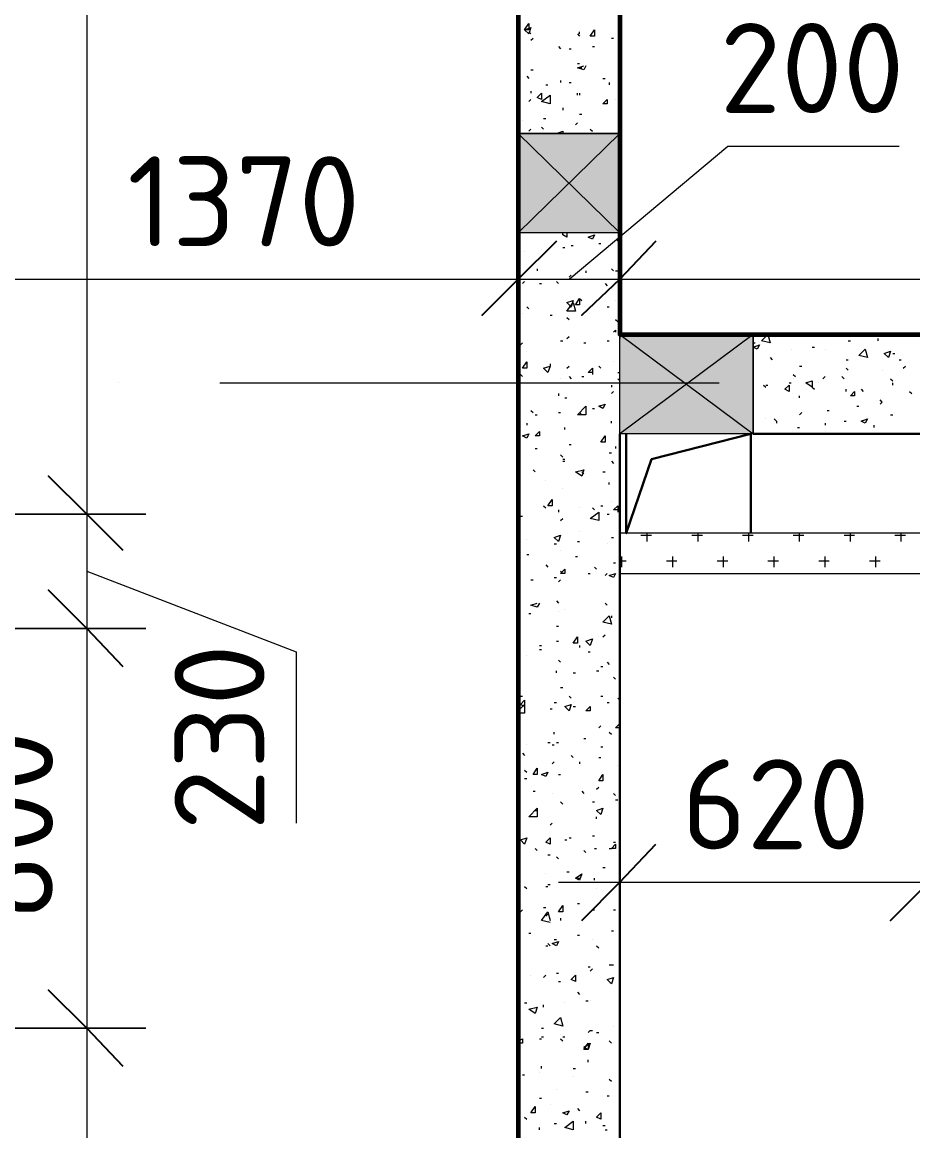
# Model space of a CAD drawing. Header units: millimetres. Extents: x -84737 to 172119, y -43083 to 59399.
# Drawn here: x 18512 to 20294, y 48383 to 50602 of the extents above; entities that cross this region are included whole.
import ezdxf

# ---------------------------------------------------------------- set-up
doc = ezdxf.new("R2010")
doc.units = ezdxf.units.MM
for name, color, linetype, lineweight in [('11) Плинтус ПЛ-2', 70, 'Continuous', 30), ('15) Штукатурка стен СТ-1.1', 161, 'Continuous', 60), ('16) Краска СТ-1.1 стена', 5, 'Continuous', 60), ('20) Шпакл. баз. фин Стена', 40, 'Continuous', 60)]:
    doc.layers.add(name, color=color, linetype=linetype, lineweight=lineweight)
for name, color, linetype in [('PDF _Обобщенные модели', 7, 'Continuous'), ('PDF _Окна', 7, 'Continuous'), ('PDF _Оси', 7, 'Continuous'), ('PDF _Перекрытия', 7, 'Continuous'), ('PDF _Размеры-100', 7, 'Continuous'), ('PDF _Стены', 7, 'Continuous'), ('PDF _Текст', 7, 'Continuous'), ('PDF _Элементы узлов', 7, 'Continuous')]:
    doc.layers.add(name, color=color, linetype=linetype)
doc.styles.add('PDF ISOCPEUR', font='isocpeur.ttf')

msp = doc.modelspace()

# ---------------------------------------------------------------- linework, layer by layer
at = {"layer": '11) Плинтус ПЛ-2'}
for points in [[(19305.2, 52779.4), (19504.2, 52779.4), (19504.2, 47280.5), (19296.8, 47280.5)], [(21184.8, 52779.4), (19707.4, 52779.4), (19707.4, 49977), (25705.8, 49977), (25705.8, 52779.4), (21684.3, 52779.4)]]:
    msp.add_lwpolyline(points, dxfattribs=at)
at = {"layer": '15) Штукатурка стен СТ-1.1'}
for points in [[(19305.2, 52779.4), (19504.2, 52779.4), (19504.2, 47280.5), (19296.8, 47280.5)], [(21184.8, 52779.4), (19707.4, 52779.4), (19707.4, 49977), (25705.8, 49977), (25705.8, 52779.4), (21684.3, 52779.4)]]:
    msp.add_lwpolyline(points, dxfattribs=at)
at = {"layer": '16) Краска СТ-1.1 стена'}
for points in [[(19305.2, 52779.4), (19504.2, 52779.4), (19504.2, 47280.5), (19296.8, 47280.5)], [(21184.8, 52779.4), (19707.4, 52779.4), (19707.4, 49977), (25705.8, 49977), (25705.8, 52779.4), (21684.3, 52779.4)]]:
    msp.add_lwpolyline(points, dxfattribs=at)
at = {"layer": '20) Шпакл. баз. фин Стена'}
for points in [[(19305.2, 52779.4), (19504.2, 52779.4), (19504.2, 47280.5), (19296.8, 47280.5)], [(21184.8, 52779.4), (19707.4, 52779.4), (19707.4, 49977), (25705.8, 49977), (25705.8, 52779.4), (21684.3, 52779.4)]]:
    msp.add_lwpolyline(points, dxfattribs=at)
at = {"layer": 'PDF _Обобщенные модели', "lineweight": 30}
msp.add_lwpolyline([(19720.1, 49778.1), (19720.1, 49579.1), (19770.9, 49727.3), (19969.8, 49778.1), (19969.8, 49579.1)], dxfattribs=at)
at = {"layer": 'PDF _Окна', "color": 8, "true_color": 0x808080, "transparency": 33554559}
for points in [[(19707.4, 50180.2), (19707.4, 50379.2), (19504.2, 50180.2)], [(19707.4, 50379.2), (19504.2, 50180.2), (19504.2, 50379.2)], [(19707.4, 49778.1), (19974.1, 49778.1), (19707.4, 49977)], [(19974.1, 49778.1), (19707.4, 49977), (19974.1, 49977)]]:
    msp.add_solid(points, dxfattribs=at)
at = {"layer": 'PDF _Оси', "lineweight": 9}
for points in [[(18704.1, 49879.7), (18704.1, 49879.7)], [(18907.3, 49879.7), (19906.4, 49879.7)], [(20105.3, 49879.7), (20105.3, 49879.7)]]:
    msp.add_lwpolyline(points, dxfattribs=at)
at = {"layer": 'PDF _Перекрытия', "lineweight": 30}
for points in [[(19720.1, 49579.1), (19720.1, 49778.1)], [(19969.8, 49778.1), (19969.8, 49579.1)]]:
    msp.add_lwpolyline(points, dxfattribs=at)
at = {"layer": 'PDF _Размеры-100', "lineweight": 9}
for points in [[(18640.6, 52897.9), (18640.6, 49617.2), (18640.6, 49388.6), (18640.6, 48588.5), (18136.9, 48588.5), (18759.2, 48588.5), (18136.9, 48588.5), (18640.6, 48588.5), (18640.6, 47157.7)], [(19605.8, 50087.1), (19923.3, 50353.8), (20266.2, 50353.8)], [(16287, 50087.1), (16655.3, 50087.1), (16735.7, 50087.1), (18056.4, 50087.1), (18136.9, 50087.1), (19504.2, 50087.1), (19707.4, 50087.1), (23606.2, 50087.1), (24503.6, 50087.1), (24634.8, 50087.1), (25587.3, 50087.1), (25587.3, 49587.6), (25587.3, 50209.8), (25587.3, 49587.6), (25587.3, 50087.1), (25824.3, 50087.1)], [(18640.6, 49502.9), (19059.7, 49342), (19059.7, 48999.1)], [(19584.6, 48880.6), (20325.4, 48880.6), (20926.5, 48880.6), (21324.5, 48880.6), (21404.9, 48880.6), (21603.9, 48880.6), (21684.3, 48880.6), (24025.2, 48880.6), (24105.7, 48880.6), (24304.6, 48880.6), (24304.6, 49380.1), (24304.6, 48762.1), (24304.6, 49380.1), (24304.6, 48880.6), (24626.4, 48880.6)], [(19707.4, 48762.1), (19707.4, 49380.1), (19707.4, 48880.6)]]:
    msp.add_lwpolyline(points, dxfattribs=at)
for points in [[(19504.2, 50087.1), (19504.2, 50590.8), (19504.2, 49968.5), (19504.2, 50590.8)], [(19707.4, 50087.1), (19707.4, 50590.8), (19707.4, 49968.5), (19707.4, 50590.8)], [(18640.6, 49617.2), (18136.9, 49617.2), (18759.2, 49617.2), (18136.9, 49617.2)], [(18640.6, 49388.6), (18136.9, 49388.6), (18759.2, 49388.6), (18136.9, 49388.6)]]:
    msp.add_lwpolyline(points, close=True, dxfattribs=at)
at = {"layer": 'PDF _Размеры-100', "lineweight": 25}
for points in [[(19580.4, 50163.3), (19504.2, 50087.1), (19432.2, 50015.1), (19504.2, 50087.1)], [(19779.4, 50163.3), (19707.4, 50087.1), (19631.2, 50015.1), (19707.4, 50087.1)], [(18712.6, 49545.2), (18640.6, 49617.2), (18564.4, 49693.4), (18640.6, 49617.2)], [(18712.6, 49312.4), (18640.6, 49388.6), (18564.4, 49464.8), (18640.6, 49388.6)], [(20401.6, 48956.8), (20325.4, 48880.6), (20249.2, 48804.4), (20325.4, 48880.6)], [(18712.6, 48512.3), (18640.6, 48588.5), (18564.4, 48664.7), (18640.6, 48588.5)]]:
    msp.add_lwpolyline(points, close=True, dxfattribs=at)
msp.add_lwpolyline([(19631.2, 48804.4), (19707.4, 48880.6), (19779.4, 48956.8)], dxfattribs=at)
at = {"layer": 'PDF _Стены', "lineweight": 30}
for points in [[(19504.2, 52707.4), (19504.2, 50379.2)], [(19707.4, 50379.2), (19707.4, 52707.4)], [(19504.2, 50180.2), (19504.2, 47509.1)], [(19707.4, 49977), (19707.4, 50180.2)], [(21383.7, 49977), (19974.1, 49977)], [(19707.4, 47509.1), (19707.4, 49778.1)], [(19974.1, 49778.1), (21383.7, 49778.1)]]:
    msp.add_lwpolyline(points, dxfattribs=at)
at = {"layer": 'PDF _Стены', "lineweight": 9}
for points in [[(19525.4, 50599.3), (19525.4, 50586.6), (19516.9, 50586.6)], [(19529.6, 50590.8), (19525.4, 50578.1), (19516.9, 50586.6)], [(19656.6, 50586.6), (19656.6, 50573.9), (19648.1, 50573.9)], [(19550.8, 50459.6), (19550.8, 50446.9), (19542.3, 50451.1)], [(19567.7, 50438.4), (19550.8, 50442.7), (19567.7, 50455.4)], [(19682, 50446.9), (19682, 50438.4), (19673.5, 50438.4)], [(19656.6, 50176), (19652.4, 50167.5), (19643.9, 50171.7)], [(19627, 50049), (19627, 50036.3), (19618.5, 50036.3)], [(19614.3, 50044.7), (19610, 50032), (19601.6, 50040.5)], [(19618.5, 50023.6), (19601.6, 50023.6), (19614.3, 50040.5)], [(20007.9, 49960.1), (19991, 49964.3), (20003.7, 49977)], [(19986.8, 49955.8), (19982.5, 49947.4), (19974.1, 49951.6)], [(20202.7, 49930.4), (20185.7, 49934.7), (20198.4, 49947.4)], [(20249.2, 49943.1), (20245, 49930.4), (20236.5, 49938.9)], [(19521.1, 49922), (19521.1, 49909.3), (19512.7, 49909.3)], [(19567.7, 49913.5), (19563.5, 49900.8), (19555, 49909.3)], [(20046, 49875.4), (20046, 49862.7), (20037.6, 49867)], [(20092.6, 49883.9), (20092.6, 49871.2), (20079.9, 49879.7)], [(20177.3, 49862.7), (20177.3, 49854.3), (20168.8, 49854.3)], [(19639.7, 49816.2), (19622.7, 49816.2), (19639.7, 49833.1)], [(19677.8, 49837.3), (19673.5, 49828.9), (19665.1, 49833.1)], [(20202.7, 49807.7), (20198.4, 49799.2), (20190, 49803.5)], [(19525.4, 49778.1), (19521.1, 49769.6), (19512.7, 49773.8)], [(19546.5, 49782.3), (19546.5, 49773.8), (19538.1, 49773.8)], [(19677.8, 49773.8), (19677.8, 49761.1), (19669.3, 49761.1)], [(19635.4, 49706.1), (19631.2, 49693.4), (19618.5, 49701.9)], [(19571.9, 49646.8), (19571.9, 49634.1), (19563.5, 49634.1)], [(19665.1, 49604.5), (19648.1, 49608.7), (19665.1, 49621.4)], [(19588.9, 49574.9), (19584.6, 49562.2), (19576.2, 49570.6)], [(19597.3, 49507.1), (19597.3, 49498.7), (19588.9, 49498.7)], [(19698.9, 49498.7), (19694.7, 49490.2), (19686.2, 49494.4)], [(19690.5, 49397.1), (19673.5, 49401.3), (19686.2, 49414)], [(19622.7, 49371.7), (19622.7, 49359), (19614.3, 49359)], [(19652.4, 49367.4), (19648.1, 49354.7), (19639.7, 49363.2)], [(19516.9, 49244.7), (19516.9, 49232), (19508.4, 49236.2)], [(19610, 49236.2), (19605.8, 49223.5), (19597.3, 49232)], [(19648.1, 49232), (19648.1, 49223.5), (19639.7, 49223.5)], [(19542.3, 49109.2), (19542.3, 49096.5), (19533.8, 49096.5)], [(19563.5, 49100.7), (19559.2, 49092.3), (19550.8, 49096.5)], [(19673.5, 49096.5), (19673.5, 49083.8), (19665.1, 49083.8)], [(19542.3, 49011.8), (19525.4, 49011.8), (19542.3, 49028.8)], [(19673.5, 49028.8), (19669.3, 49016.1), (19660.8, 49024.5)], [(19521.1, 48969.5), (19516.9, 48956.8), (19508.4, 48965.3)], [(19567.7, 48969.5), (19567.7, 48956.8), (19559.2, 48961)], [(19698.9, 48956.8), (19698.9, 48948.3), (19690.5, 48948.3)], [(19631.2, 48897.6), (19627, 48884.9), (19618.5, 48889.1)], [(19593.1, 48834.1), (19593.1, 48821.4), (19584.6, 48821.4)], [(19584.6, 48762.1), (19580.4, 48753.6), (19571.9, 48757.9)], [(19618.5, 48694.4), (19618.5, 48681.7), (19610, 48685.9)], [(19694.7, 48690.1), (19690.5, 48677.4), (19682, 48685.9)], [(19542.3, 48630.9), (19538.1, 48618.2), (19525.4, 48626.6)], [(19593.1, 48592.8), (19576.2, 48597), (19588.9, 48609.7)], [(19643.9, 48558.9), (19643.9, 48546.2), (19635.4, 48546.2)], [(19648.1, 48558.9), (19643.9, 48546.2), (19635.4, 48550.4)], [(19538.1, 48431.9), (19538.1, 48419.2), (19529.6, 48419.2)], [(19605.8, 48423.4), (19601.6, 48415), (19593.1, 48419.2)], [(19669.3, 48419.2), (19669.3, 48406.5), (19660.8, 48410.7)], [(19614.3, 48385.3), (19597.3, 48389.6), (19614.3, 48402.3)]]:
    msp.add_lwpolyline(points, close=True, dxfattribs=at)
for points in [[(19525.4, 50582.4), (19529.6, 50578.1)], [(19627, 50578.1), (19627, 50582.4)], [(19529.6, 50565.4), (19533.8, 50569.7)], [(19622.7, 50578.1), (19627, 50573.9)], [(19690.5, 50569.7), (19694.7, 50569.7)], [(19584.6, 50552.7), (19588.9, 50548.5)], [(19605.8, 50548.5), (19610, 50548.5)], [(19652.4, 50552.7), (19656.6, 50552.7)], [(19622.7, 50518.9), (19627, 50518.9)], [(19639.7, 50514.6), (19635.4, 50506.2), (19622.7, 50510.4), (19635.4, 50514.6)], [(19521.1, 50493.5), (19525.4, 50489.2)], [(19529.6, 50506.2), (19533.8, 50506.2)], [(19627, 50510.4), (19631.2, 50510.4)], [(19559.2, 50476.5), (19563.5, 50476.5)], [(19588.9, 50485), (19588.9, 50480.8)], [(19605.8, 50480.8), (19610, 50480.8)], [(19673.5, 50489.2), (19677.8, 50489.2)], [(19686.2, 50480.8), (19686.2, 50476.5)], [(19529.6, 50463.8), (19529.6, 50459.6)], [(19622.7, 50455.4), (19622.7, 50459.6)], [(19627, 50459.6), (19627, 50455.4)], [(19525.4, 50442.7), (19529.6, 50446.9)], [(19593.1, 50430), (19593.1, 50425.7)], [(19698.9, 50446.9), (19698.9, 50446.9)], [(19512.7, 50404.6), (19512.7, 50404.6)], [(19555, 50408.8), (19559.2, 50408.8)], [(19627, 50417.3), (19631.2, 50417.3)], [(19525.4, 50383.4), (19529.6, 50387.6)], [(19550.8, 50391.9), (19555, 50387.6)], [(19580.4, 50379.2), (19593.1, 50383.4), (19593.1, 50379.2)], [(19618.5, 50396.1), (19622.7, 50400.3)], [(19648.1, 50387.6), (19652.4, 50383.4)], [(19580.4, 50379.2), (19580.4, 50379.2)], [(19601.6, 50180.2), (19601.6, 50171.7), (19593.1, 50176), (19593.1, 50180.2)], [(19703.2, 50163.3), (19703.2, 50167.5)], [(19516.9, 50142.1), (19516.9, 50142.1)], [(19550.8, 50146.3), (19550.8, 50146.3)], [(19593.1, 50150.6), (19597.3, 50150.6)], [(19610, 50154.8), (19614.3, 50154.8)], [(19665.1, 50159), (19669.3, 50159)], [(19542.3, 50108.2), (19542.3, 50104)], [(19605.8, 50091.3), (19610, 50095.5)], [(19639.7, 50104), (19639.7, 50099.8)], [(19690.5, 50108.2), (19694.7, 50104)], [(19698.9, 50104), (19703.2, 50104)], [(19512.7, 50078.6), (19516.9, 50082.8)], [(19546.5, 50078.6), (19550.8, 50078.6)], [(19580.4, 50082.8), (19584.6, 50078.6)], [(19584.6, 50087.1), (19584.6, 50087.1)], [(19614.3, 50087.1), (19618.5, 50087.1)], [(19677.8, 50078.6), (19682, 50074.4)], [(19627, 50049), (19631.2, 50044.7)], [(19521.1, 50032), (19525.4, 50027.8)], [(19605.8, 50032), (19610, 50032)], [(19682, 50032), (19686.2, 50032)], [(19698.9, 50044.7), (19698.9, 50044.7)], [(19504.2, 50010.9), (19508.4, 50010.9)], [(19512.7, 50019.3), (19512.7, 50019.3)], [(19567.7, 50015.1), (19571.9, 50015.1)], [(19601.6, 50010.9), (19605.8, 50006.6)], [(19698.9, 50006.6), (19703.2, 50002.4)], [(19694.7, 49981.2), (19698.9, 49985.5), (19698.9, 49981.2)], [(19508.4, 49955.8), (19512.7, 49960.1)], [(19588.9, 49964.3), (19593.1, 49964.3)], [(19601.6, 49968.5), (19605.8, 49972.8)], [(19635.4, 49960.1), (19639.7, 49960.1)], [(19682, 49964.3), (19686.2, 49964.3)], [(19974.1, 49960.1), (19978.3, 49960.1)], [(20071.4, 49972.8), (20071.4, 49977)], [(20164.6, 49964.3), (20168.8, 49964.3)], [(20223.8, 49968.5), (20223.8, 49964.3)], [(20278.9, 49977), (20283.1, 49977)], [(20287.3, 49977), (20287.3, 49977)], [(19521.1, 49943.1), (19521.1, 49943.1)], [(20050.3, 49947.4), (20050.3, 49947.4)], [(20092.6, 49951.6), (20096.8, 49951.6)], [(20118, 49947.4), (20118, 49947.4)], [(20253.5, 49938.9), (20257.7, 49938.9)], [(19567.7, 49917.7), (19567.7, 49913.5)], [(19694.7, 49922), (19694.7, 49922)], [(20007.9, 49930.4), (20012.2, 49926.2)], [(20160.3, 49926.2), (20164.6, 49926.2)], [(20266.2, 49926.2), (20270.4, 49926.2)], [(19508.4, 49896.6), (19508.4, 49896.6)], [(19508.4, 49896.6), (19512.7, 49892.4)], [(19601.6, 49909.3), (19605.8, 49913.5)], [(19652.4, 49900.8), (19643.9, 49900.8), (19652.4, 49909.3), (19652.4, 49896.6)], [(19665.1, 49913.5), (19669.3, 49909.3)], [(19703.2, 49900.8), (19707.4, 49900.8)], [(20054.5, 49896.6), (20058.7, 49892.4)], [(20067.2, 49913.5), (20071.4, 49913.5)], [(20160.3, 49909.3), (20164.6, 49905.1)], [(20232.3, 49905.1), (20232.3, 49905.1)], [(20274.6, 49909.3), (20278.9, 49913.5)], [(19588.9, 49888.1), (19588.9, 49888.1)], [(19605.8, 49892.4), (19610, 49888.1)], [(19631.2, 49892.4), (19635.4, 49892.4)], [(19690.5, 49875.4), (19690.5, 49871.2)], [(19703.2, 49888.1), (19707.4, 49883.9)], [(19995.2, 49875.4), (19999.5, 49871.2)], [(19999.5, 49875.4), (20003.7, 49875.4)], [(20046, 49879.7), (20050.3, 49879.7)], [(20054.5, 49888.1), (20054.5, 49888.1)], [(20113.8, 49888.1), (20118, 49892.4)], [(20151.9, 49892.4), (20156.1, 49888.1)], [(20249.2, 49888.1), (20253.5, 49883.9)], [(20253.5, 49875.4), (20253.5, 49879.7)], [(19584.6, 49858.5), (19584.6, 49854.3)], [(19597.3, 49850), (19601.6, 49850)], [(19690.5, 49858.5), (19694.7, 49862.7)], [(20067.2, 49850), (20067.2, 49854.3)], [(20092.6, 49871.2), (20096.8, 49867)], [(20160.3, 49862.7), (20160.3, 49867)], [(20190, 49867), (20194.2, 49862.7)], [(20287.3, 49862.7), (20291.6, 49858.5)], [(19504.2, 49837.3), (19508.4, 49837.3)], [(19652.4, 49828.9), (19656.6, 49828.9)], [(20181.5, 49833.1), (20185.7, 49833.1)], [(20228.1, 49837.3), (20232.3, 49841.6), (20228.1, 49845.8)], [(19529.6, 49824.6), (19533.8, 49820.4)], [(19538.1, 49816.2), (19542.3, 49816.2)], [(19584.6, 49820.4), (19588.9, 49820.4)], [(19627, 49820.4), (19631.2, 49816.2), (19627, 49816.2)], [(19999.5, 49807.7), (19999.5, 49807.7)], [(20016.4, 49807.7), (20020.6, 49803.5), (20020.6, 49799.2)], [(20067.2, 49816.2), (20071.4, 49820.4)], [(20122.2, 49824.6), (20126.5, 49824.6)], [(20249.2, 49816.2), (20253.5, 49816.2)], [(19521.1, 49799.2), (19521.1, 49795)], [(19597.3, 49786.5), (19597.3, 49790.8)], [(19690.5, 49799.2), (19690.5, 49803.5)], [(20063, 49790.8), (20067.2, 49790.8)], [(20118, 49799.2), (20118, 49795)], [(20156.1, 49803.5), (20160.3, 49803.5)], [(20215.4, 49795), (20215.4, 49790.8)], [(19538.1, 49748.4), (19542.3, 49748.4)], [(19605.8, 49756.9), (19610, 49756.9)], [(19686.2, 49740), (19690.5, 49740)], [(19698.9, 49752.7), (19698.9, 49748.4)], [(19588.9, 49735.7), (19593.1, 49731.5)], [(19593.1, 49727.3), (19597.3, 49727.3)], [(19593.1, 49723), (19597.3, 49723)], [(19690.5, 49723), (19694.7, 49718.8)], [(19533.8, 49706.1), (19538.1, 49701.9)], [(19631.2, 49701.9), (19635.4, 49697.6)], [(19673.5, 49701.9), (19677.8, 49701.9)], [(19559.2, 49684.9), (19559.2, 49684.9)], [(19686.2, 49676.5), (19686.2, 49680.7)], [(19593.1, 49668), (19593.1, 49668)], [(19555, 49634.1), (19559.2, 49629.9)], [(19627, 49629.9), (19627, 49629.9)], [(19652.4, 49629.9), (19656.6, 49625.7)], [(19669.3, 49634.1), (19673.5, 49634.1)], [(19690.5, 49642.6), (19690.5, 49642.6)], [(19703.2, 49625.7), (19694.7, 49625.7), (19703.2, 49634.1), (19703.2, 49621.4)], [(19508.4, 49613), (19512.7, 49613)], [(19584.6, 49625.7), (19584.6, 49621.4)], [(19588.9, 49604.5), (19593.1, 49608.7)], [(19682, 49617.2), (19686.2, 49617.2)], [(19627, 49583.3), (19627, 49583.3)], [(19521.1, 49566.4), (19521.1, 49566.4)], [(19622.7, 49562.2), (19627, 49562.2)], [(19690.5, 49570.6), (19694.7, 49570.6)], [(19749.7, 49574.9), (19770.9, 49574.9)], [(19762.4, 49562.2), (19762.4, 49579.1)], [(19851.3, 49574.9), (19872.5, 49574.9)], [(19864, 49562.2), (19864, 49579.1)], [(19952.9, 49574.9), (19974.1, 49574.9)], [(19965.6, 49562.2), (19965.6, 49579.1)], [(20054.5, 49574.9), (20075.7, 49574.9)], [(20067.2, 49562.2), (20067.2, 49579.1)], [(20156.1, 49574.9), (20177.3, 49574.9)], [(20168.8, 49562.2), (20168.8, 49579.1)], [(20257.7, 49574.9), (20278.9, 49574.9)], [(20270.4, 49562.2), (20270.4, 49579.1)], [(19576.2, 49557.9), (19580.4, 49557.9)], [(19588.9, 49545.2), (19588.9, 49545.2)], [(19682, 49557.9), (19682, 49557.9)], [(19521.1, 49536.8), (19525.4, 49536.8)], [(19618.5, 49532.5), (19622.7, 49532.5)], [(19694.7, 49519.8), (19698.9, 49519.8)], [(19707.4, 49524.1), (19720.1, 49524.1)], [(19711.6, 49511.4), (19711.6, 49532.5)], [(19800.5, 49524.1), (19821.7, 49524.1)], [(19813.2, 49511.4), (19813.2, 49532.5)], [(19902.1, 49524.1), (19923.3, 49524.1)], [(19914.8, 49511.4), (19914.8, 49532.5)], [(20003.7, 49524.1), (20024.9, 49524.1)], [(20016.4, 49511.4), (20016.4, 49532.5)], [(20105.3, 49524.1), (20126.5, 49524.1)], [(20118, 49511.4), (20118, 49532.5)], [(20206.9, 49524.1), (20228.1, 49524.1)], [(20219.6, 49511.4), (20219.6, 49532.5)], [(19559.2, 49515.6), (19563.5, 49511.4)], [(19588.9, 49502.9), (19593.1, 49498.7)], [(19643.9, 49498.7), (19648.1, 49498.7)], [(19656.6, 49511.4), (19660.8, 49507.1)], [(19677.8, 49494.4), (19682, 49498.7)], [(19529.6, 49486), (19533.8, 49486)], [(19576.2, 49490.2), (19580.4, 49490.2)], [(19584.6, 49481.7), (19588.9, 49486)], [(19546.5, 49439.4), (19542.3, 49430.9), (19529.6, 49435.2), (19542.3, 49439.4)], [(19580.4, 49443.6), (19584.6, 49439.4)], [(19677.8, 49439.4), (19682, 49435.2)], [(19677.8, 49435.2), (19677.8, 49435.2)], [(19525.4, 49418.2), (19529.6, 49418.2)], [(19584.6, 49422.5), (19584.6, 49422.5)], [(19597.3, 49426.7), (19597.3, 49426.7)], [(19690.5, 49414), (19690.5, 49409.8)], [(19580.4, 49392.8), (19584.6, 49392.8)], [(19580.4, 49363.2), (19584.6, 49363.2)], [(19665.1, 49371.7), (19665.1, 49371.7)], [(19673.5, 49371.7), (19677.8, 49375.9)], [(19546.5, 49354.7), (19550.8, 49354.7)], [(19546.5, 49346.3), (19550.8, 49346.3)], [(19627, 49354.7), (19627, 49350.5)], [(19643.9, 49342), (19648.1, 49342)], [(19521.1, 49333.6), (19521.1, 49333.6)], [(19584.6, 49325.1), (19588.9, 49320.9)], [(19682, 49320.9), (19686.2, 49316.6)], [(19580.4, 49299.7), (19580.4, 49303.9)], [(19614.3, 49299.7), (19618.5, 49299.7)], [(19660.8, 49303.9), (19665.1, 49303.9)], [(19669.3, 49312.4), (19673.5, 49312.4)], [(19694.7, 49291.2), (19698.9, 49287)], [(19508.4, 49253.1), (19512.7, 49253.1)], [(19588.9, 49270.1), (19593.1, 49270.1)], [(19605.8, 49253.1), (19610, 49248.9)], [(19669.3, 49253.1), (19673.5, 49253.1)], [(19504.2, 49223.5), (19516.9, 49236.2), (19516.9, 49219.3), (19504.2, 49219.3)], [(19576.2, 49240.4), (19580.4, 49240.4)], [(19614.3, 49232), (19618.5, 49232)], [(19682, 49240.4), (19686.2, 49240.4)], [(19703.2, 49248.9), (19707.4, 49244.7)], [(19567.7, 49227.7), (19571.9, 49227.7)], [(19665.1, 49189.6), (19669.3, 49193.9)], [(19707.4, 49189.6), (19698.9, 49189.6), (19707.4, 49198.1)], [(19576.2, 49176.9), (19576.2, 49181.2)], [(19635.4, 49168.5), (19639.7, 49168.5)], [(19686.2, 49181.2), (19690.5, 49176.9)], [(19521.1, 49155.8), (19521.1, 49155.8)], [(19563.5, 49160), (19567.7, 49160)], [(19571.9, 49155.8), (19576.2, 49155.8)], [(19580.4, 49160), (19584.6, 49160)], [(19669.3, 49151.5), (19673.5, 49151.5)], [(19707.4, 49155.8), (19707.4, 49155.8)], [(19707.4, 49155.8), (19707.4, 49155.8)], [(19512.7, 49138.8), (19516.9, 49134.6)], [(19571.9, 49117.7), (19576.2, 49121.9)], [(19610, 49134.6), (19614.3, 49130.4)], [(19627, 49121.9), (19627, 49117.7)], [(19665.1, 49130.4), (19669.3, 49130.4)], [(19516.9, 49105), (19521.1, 49100.7)], [(19584.6, 49096.5), (19588.9, 49096.5)], [(19703.2, 49113.4), (19703.2, 49113.4)], [(19516.9, 49088), (19521.1, 49088)], [(19533.8, 49062.6), (19538.1, 49062.6)], [(19571.9, 49058.4), (19571.9, 49058.4)], [(19631.2, 49062.6), (19635.4, 49058.4)], [(19660.8, 49066.9), (19665.1, 49071.1)], [(19694.7, 49058.4), (19698.9, 49054.2)], [(19588.9, 49041.5), (19593.1, 49037.2)], [(19652.4, 49041.5), (19656.6, 49041.5)], [(19698.9, 49045.7), (19703.2, 49045.7)], [(19538.1, 49024.5), (19542.3, 49024.5)], [(19660.8, 49007.6), (19660.8, 49011.8)], [(19567.7, 48994.9), (19571.9, 48999.1)], [(19597.3, 48965.3), (19601.6, 48965.3)], [(19605.8, 48969.5), (19610, 48969.5)], [(19652.4, 48973.7), (19656.6, 48973.7)], [(19538.1, 48948.3), (19542.3, 48944.1)], [(19635.4, 48944.1), (19639.7, 48939.9)], [(19656.6, 48948.3), (19660.8, 48948.3)], [(19686.2, 48948.3), (19690.5, 48948.3)], [(19694.7, 48961), (19698.9, 48961)], [(19563.5, 48935.7), (19567.7, 48935.7)], [(19580.4, 48931.4), (19584.6, 48927.2)], [(19559.2, 48897.6), (19559.2, 48897.6)], [(19601.6, 48901.8), (19605.8, 48901.8)], [(19673.5, 48910.3), (19677.8, 48910.3)], [(19563.5, 48876.4), (19567.7, 48876.4)], [(19622.7, 48889.1), (19627, 48889.1)], [(19656.6, 48884.9), (19656.6, 48889.1)], [(19516.9, 48872.2), (19521.1, 48867.9)], [(19559.2, 48872.2), (19563.5, 48872.2)], [(19660.8, 48867.9), (19660.8, 48867.9)], [(19555, 48829.8), (19559.2, 48829.8)], [(19622.7, 48838.3), (19627, 48838.3)], [(19508.4, 48821.4), (19512.7, 48825.6)], [(19567.7, 48800.2), (19550.8, 48804.4), (19563.5, 48821.4), (19567.7, 48804.4)], [(19559.2, 48812.9), (19563.5, 48817.1)], [(19588.9, 48808.7), (19588.9, 48804.4)], [(19652.4, 48825.6), (19656.6, 48825.6)], [(19694.7, 48825.6), (19698.9, 48825.6)], [(19525.4, 48779), (19529.6, 48779)], [(19576.2, 48766.3), (19580.4, 48766.3)], [(19622.7, 48774.8), (19627, 48774.8)], [(19652.4, 48766.3), (19652.4, 48766.3)], [(19690.5, 48783.3), (19694.7, 48783.3)], [(19508.4, 48757.9), (19508.4, 48757.9)], [(19559.2, 48753.6), (19563.5, 48753.6)], [(19563.5, 48757.9), (19567.7, 48753.6)], [(19660.8, 48753.6), (19665.1, 48749.4)], [(19580.4, 48698.6), (19584.6, 48698.6)], [(19643.9, 48711.3), (19648.1, 48711.3)], [(19648.1, 48702.8), (19652.4, 48707.1)], [(19686.2, 48715.5), (19690.5, 48715.5), (19694.7, 48715.5)], [(19529.6, 48694.4), (19529.6, 48694.4)], [(19555, 48690.1), (19559.2, 48694.4)], [(19584.6, 48681.7), (19588.9, 48681.7)], [(19686.2, 48677.4), (19686.2, 48677.4)], [(19622.7, 48660.5), (19627, 48656.3)], [(19516.9, 48639.3), (19521.1, 48639.3)], [(19555, 48630.9), (19555, 48635.1)], [(19597.3, 48639.3), (19597.3, 48639.3)], [(19639.7, 48643.6), (19643.9, 48643.6)], [(19648.1, 48643.6), (19648.1, 48643.6)], [(19550.8, 48588.5), (19555, 48588.5)], [(19694.7, 48592.8), (19694.7, 48592.8)], [(19504.2, 48563.1), (19512.7, 48567.4), (19512.7, 48558.9), (19504.2, 48558.9)], [(19546.5, 48567.4), (19550.8, 48567.4)], [(19550.8, 48571.6), (19555, 48571.6)], [(19588.9, 48575.8), (19588.9, 48575.8)], [(19588.9, 48567.4), (19593.1, 48563.1)], [(19593.1, 48571.6), (19597.3, 48571.6)], [(19643.9, 48580.1), (19648.1, 48584.3), (19652.4, 48584.3)], [(19660.8, 48580.1), (19665.1, 48580.1)], [(19686.2, 48563.1), (19690.5, 48558.9)], [(19643.9, 48520.8), (19643.9, 48525)], [(19546.5, 48499.6), (19546.5, 48499.6)], [(19550.8, 48508.1), (19550.8, 48512.3)], [(19614.3, 48508.1), (19618.5, 48508.1)], [(19512.7, 48495.4), (19516.9, 48495.4)], [(19614.3, 48491.2), (19614.3, 48491.2)], [(19686.2, 48486.9), (19690.5, 48482.7)], [(19580.4, 48465.8), (19580.4, 48465.8)], [(19639.7, 48461.5), (19643.9, 48461.5)], [(19682, 48453.1), (19686.2, 48453.1)], [(19546.5, 48448.8), (19550.8, 48448.8)], [(19567.7, 48436.1), (19567.7, 48436.1)], [(19516.9, 48410.7), (19521.1, 48406.5)], [(19622.7, 48427.7), (19627, 48423.4)], [(19546.5, 48385.3), (19546.5, 48389.6)], [(19576.2, 48398), (19580.4, 48398)], [(19639.7, 48398), (19639.7, 48402.3)], [(19673.5, 48393.8), (19677.8, 48393.8)], [(19677.8, 48385.3), (19682, 48385.3)]]:
    msp.add_lwpolyline(points, dxfattribs=at)
at = {"layer": 'PDF _Стены', "lineweight": 18}
for points in [[(20325.4, 49579.1), (19707.4, 49579.1)], [(19707.4, 49498.7), (20325.4, 49498.7)]]:
    msp.add_lwpolyline(points, dxfattribs=at)
at = {"layer": 'PDF _Элементы узлов', "lineweight": 9}
for points in [[(19504.2, 50379.2), (19707.4, 50379.2), (19707.4, 50180.2), (19504.2, 50180.2), (19707.4, 50379.2), (19504.2, 50379.2), (19707.4, 50180.2), (19504.2, 50180.2)], [(19974.1, 49977), (19974.1, 49778.1), (19707.4, 49778.1), (19707.4, 49977), (19974.1, 49778.1), (19974.1, 49977), (19707.4, 49778.1), (19707.4, 49977)]]:
    msp.add_lwpolyline(points, close=True, dxfattribs=at)

# ---------------------------------------------------------------- texts
at = {"layer": 'PDF _Текст', "attachment_point": 4, "style": 'PDF ISOCPEUR'}
for s, insert, char_height in [('200', (19907.2, 50509.9), 180), ('1370', (18721.8, 50243.2), 180), ('620 600 400', (19831, 49036.6), 180.001)]:
    msp.add_mtext(s, dxfattribs=dict(at, insert=insert, char_height=char_height))
at = {"layer": 'PDF _Текст', "char_height": 180, "attachment_point": 4, "rotation": 90, "style": 'PDF ISOCPEUR'}
for s, insert in [('230', (18906.4, 48984.2)), ('800', (18483.1, 48802.2))]:
    msp.add_mtext(s, dxfattribs=dict(at, insert=insert))

doc.saveas('drawing.dxf')
